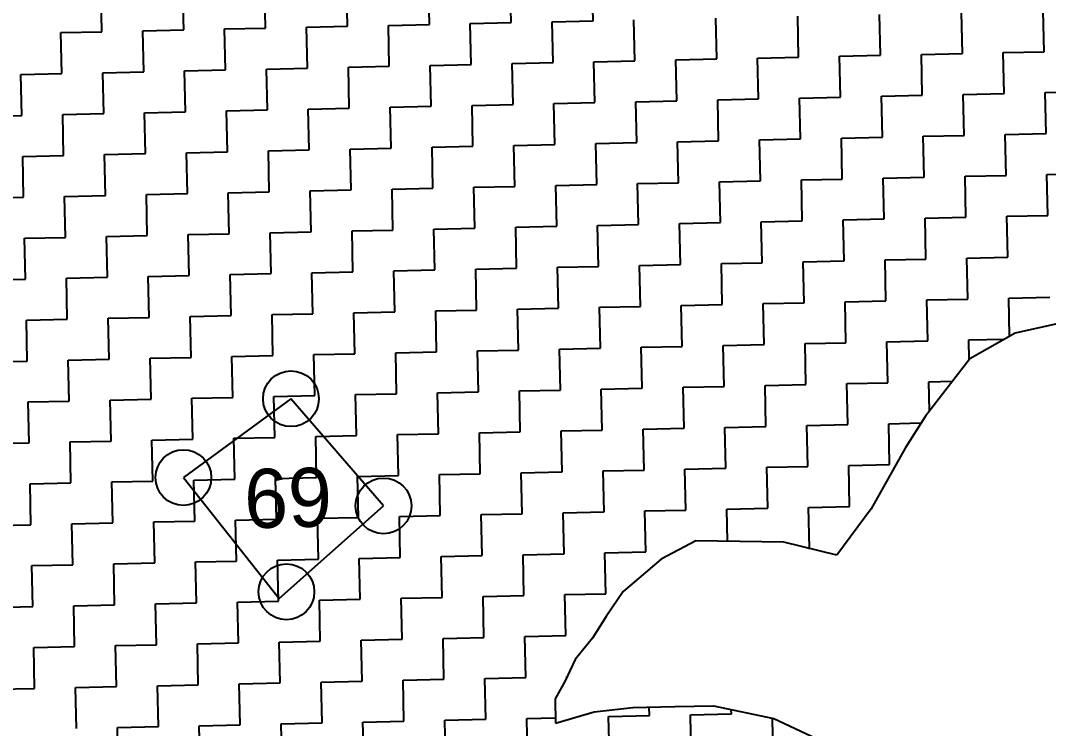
# Model space of a CAD drawing. Header units: metres. Extents: x 281463 to 283423, y 2096851 to 2099007.
# Drawn here: x 282534.9 to 282688.9, y 2098178 to 2098284.1 of the extents above; entities that cross this region are included whole.
import ezdxf
from ezdxf.enums import TextEntityAlignment as Align

# ---------------------------------------------------------------- set-up
doc = ezdxf.new("R2010")
doc.units = ezdxf.units.M
for name, color, linetype in [('POLY_HATCH', 12, 'Continuous'), ('POLY_PARCEL', 6, 'Continuous'), ('TEXT_PARCEL', 7, 'Continuous')]:
    doc.layers.add(name, color=color, linetype=linetype)
doc.styles.add('TEXT_MAP', font='')
doc.styles.get('TEXT_MAP').set_extended_font_data('Kruti Dev 050')

msp = doc.modelspace()

# ---------------------------------------------------------------- linework, layer by layer
for centre in [(282575.44, 2098227.39), (282559.32, 2098215.57), (282589.31, 2098211.33), (282574.76, 2098198.46)]:
    msp.add_circle(centre, 4.18)
at = {"layer": 'POLY_HATCH', "linetype": 'Continuous'}
for p, q in [((282620.7, 2098284.02), (282620.56, 2098290.15)), ((282547.11, 2098282.37), (282546.97, 2098288.51)), ((282559.37, 2098282.65), (282559.23, 2098288.78)), ((282571.64, 2098282.92), (282571.5, 2098289.06)), ((282583.9, 2098283.2), (282583.76, 2098289.33)), ((282596.17, 2098283.47), (282596.03, 2098289.6)), ((282608.43, 2098283.74), (282608.29, 2098289.88)), ((282688.29, 2098279.39), (282688.15, 2098285.53)), ((282614.56, 2098283.88), (282620.7, 2098284.02)), ((282614.7, 2098277.75), (282614.56, 2098283.88)), ((282626.97, 2098278.02), (282626.83, 2098284.16)), ((282639.23, 2098278.3), (282639.09, 2098284.43)), ((282651.5, 2098278.57), (282651.36, 2098284.7)), ((282663.76, 2098278.85), (282663.62, 2098284.98)), ((282676.03, 2098279.12), (282675.89, 2098285.25)), ((282540.97, 2098282.24), (282547.11, 2098282.37)), ((282553.24, 2098282.51), (282559.37, 2098282.65)), ((282553.38, 2098276.38), (282553.24, 2098282.51)), ((282565.5, 2098282.79), (282571.64, 2098282.92)), ((282565.64, 2098276.65), (282565.5, 2098282.79)), ((282577.77, 2098283.06), (282583.9, 2098283.2)), ((282577.91, 2098276.93), (282577.77, 2098283.06)), ((282590.03, 2098283.33), (282596.17, 2098283.47)), ((282590.17, 2098277.2), (282590.03, 2098283.33)), ((282602.3, 2098283.61), (282608.43, 2098283.74)), ((282602.44, 2098277.48), (282602.3, 2098283.61)), ((282541.11, 2098276.1), (282540.97, 2098282.24)), ((282682.16, 2098279.26), (282688.29, 2098279.39)), ((282682.3, 2098273.12), (282682.16, 2098279.26)), ((282608.57, 2098277.61), (282614.7, 2098277.75)), ((282620.83, 2098277.89), (282626.97, 2098278.02)), ((282620.97, 2098271.75), (282620.83, 2098277.89)), ((282633.1, 2098278.16), (282639.23, 2098278.3)), ((282633.24, 2098272.03), (282633.1, 2098278.16)), ((282645.36, 2098278.43), (282651.5, 2098278.57)), ((282645.5, 2098272.3), (282645.36, 2098278.43)), ((282657.63, 2098278.71), (282663.76, 2098278.85)), ((282657.77, 2098272.58), (282657.63, 2098278.71)), ((282669.89, 2098278.98), (282676.03, 2098279.12)), ((282670.03, 2098272.85), (282669.89, 2098278.98)), ((282547.24, 2098276.24), (282553.38, 2098276.38)), ((282547.38, 2098270.11), (282547.24, 2098276.24)), ((282559.51, 2098276.52), (282565.64, 2098276.65)), ((282559.65, 2098270.38), (282559.51, 2098276.52)), ((282571.77, 2098276.79), (282577.91, 2098276.93)), ((282571.91, 2098270.66), (282571.77, 2098276.79)), ((282584.04, 2098277.06), (282590.17, 2098277.2)), ((282584.18, 2098270.93), (282584.04, 2098277.06)), ((282596.3, 2098277.34), (282602.44, 2098277.48)), ((282596.44, 2098271.21), (282596.3, 2098277.34)), ((282608.71, 2098271.48), (282608.57, 2098277.61)), ((282534.98, 2098275.97), (282541.11, 2098276.1)), ((282535.11, 2098269.84), (282534.98, 2098275.97)), ((282676.16, 2098272.99), (282682.3, 2098273.12)), ((282688.43, 2098273.26), (282694.56, 2098273.4)), ((282688.57, 2098267.13), (282688.43, 2098273.26)), ((282614.84, 2098271.62), (282620.97, 2098271.75)), ((282614.97, 2098265.48), (282614.84, 2098271.62)), ((282627.1, 2098271.89), (282633.24, 2098272.03)), ((282627.24, 2098265.76), (282627.1, 2098271.89)), ((282639.37, 2098272.16), (282645.5, 2098272.3)), ((282639.51, 2098266.03), (282639.37, 2098272.16)), ((282651.63, 2098272.44), (282657.77, 2098272.58)), ((282651.77, 2098266.31), (282651.63, 2098272.44)), ((282663.9, 2098272.71), (282670.03, 2098272.85)), ((282664.04, 2098266.58), (282663.9, 2098272.71)), ((282676.3, 2098266.85), (282676.16, 2098272.99)), ((282541.25, 2098269.97), (282547.38, 2098270.11)), ((282553.51, 2098270.25), (282559.65, 2098270.38)), ((282553.65, 2098264.11), (282553.51, 2098270.25)), ((282565.78, 2098270.52), (282571.91, 2098270.66)), ((282565.91, 2098264.39), (282565.78, 2098270.52)), ((282578.04, 2098270.79), (282584.18, 2098270.93)), ((282578.18, 2098264.66), (282578.04, 2098270.79)), ((282590.31, 2098271.07), (282596.44, 2098271.21)), ((282590.44, 2098264.94), (282590.31, 2098271.07)), ((282602.57, 2098271.34), (282608.71, 2098271.48)), ((282602.71, 2098265.21), (282602.57, 2098271.34)), ((282528.98, 2098269.7), (282535.11, 2098269.84)), ((282541.38, 2098263.84), (282541.25, 2098269.97)), ((282682.43, 2098266.99), (282688.57, 2098267.13)), ((282682.57, 2098260.86), (282682.43, 2098266.99)), ((282608.84, 2098265.35), (282614.97, 2098265.48)), ((282621.11, 2098265.62), (282627.24, 2098265.76)), ((282621.24, 2098259.49), (282621.11, 2098265.62)), ((282633.37, 2098265.9), (282639.51, 2098266.03)), ((282633.51, 2098259.76), (282633.37, 2098265.9)), ((282645.64, 2098266.17), (282651.77, 2098266.31)), ((282645.77, 2098260.04), (282645.64, 2098266.17)), ((282657.9, 2098266.44), (282664.04, 2098266.58)), ((282658.04, 2098260.31), (282657.9, 2098266.44)), ((282670.17, 2098266.72), (282676.3, 2098266.85)), ((282670.3, 2098260.59), (282670.17, 2098266.72)), ((282547.52, 2098263.98), (282553.65, 2098264.11)), ((282547.65, 2098257.84), (282547.52, 2098263.98)), ((282559.78, 2098264.25), (282565.91, 2098264.39)), ((282559.92, 2098258.12), (282559.78, 2098264.25)), ((282572.05, 2098264.53), (282578.18, 2098264.66)), ((282572.18, 2098258.39), (282572.05, 2098264.53)), ((282584.31, 2098264.8), (282590.44, 2098264.94)), ((282584.45, 2098258.67), (282584.31, 2098264.8)), ((282596.58, 2098265.07), (282602.71, 2098265.21)), ((282596.71, 2098258.94), (282596.58, 2098265.07)), ((282608.98, 2098259.21), (282608.84, 2098265.35)), ((282535.25, 2098263.7), (282541.38, 2098263.84)), ((282535.39, 2098257.57), (282535.25, 2098263.7)), ((282676.44, 2098260.72), (282682.57, 2098260.86)), ((282688.7, 2098261), (282694.83, 2098261.13)), ((282688.84, 2098254.86), (282688.7, 2098261)), ((282615.11, 2098259.35), (282621.24, 2098259.49)), ((282615.25, 2098253.22), (282615.11, 2098259.35)), ((282627.38, 2098259.63), (282633.51, 2098259.76)), ((282627.51, 2098253.49), (282627.38, 2098259.63)), ((282639.64, 2098259.9), (282645.77, 2098260.04)), ((282639.78, 2098253.77), (282639.64, 2098259.9)), ((282651.91, 2098260.17), (282658.04, 2098260.31)), ((282652.04, 2098254.04), (282651.91, 2098260.17)), ((282664.17, 2098260.45), (282670.3, 2098260.59)), ((282664.31, 2098254.32), (282664.17, 2098260.45)), ((282676.57, 2098254.59), (282676.44, 2098260.72)), ((282541.52, 2098257.71), (282547.65, 2098257.84)), ((282541.66, 2098251.57), (282541.52, 2098257.71)), ((282553.79, 2098257.98), (282559.92, 2098258.12)), ((282553.92, 2098251.85), (282553.79, 2098257.98)), ((282566.05, 2098258.26), (282572.18, 2098258.39)), ((282566.19, 2098252.12), (282566.05, 2098258.26)), ((282578.32, 2098258.53), (282584.45, 2098258.67)), ((282578.45, 2098252.4), (282578.32, 2098258.53)), ((282590.58, 2098258.8), (282596.71, 2098258.94)), ((282590.72, 2098252.67), (282590.58, 2098258.8)), ((282602.85, 2098259.08), (282608.98, 2098259.21)), ((282602.98, 2098252.95), (282602.85, 2098259.08)), ((282529.26, 2098257.43), (282535.39, 2098257.57)), ((282682.71, 2098254.73), (282688.84, 2098254.86)), ((282682.84, 2098248.59), (282682.71, 2098254.73)), ((282609.12, 2098253.08), (282615.25, 2098253.22)), ((282609.25, 2098246.95), (282609.12, 2098253.08)), ((282621.38, 2098253.36), (282627.51, 2098253.49)), ((282621.52, 2098247.22), (282621.38, 2098253.36)), ((282633.65, 2098253.63), (282639.78, 2098253.77)), ((282633.78, 2098247.5), (282633.65, 2098253.63)), ((282645.91, 2098253.9), (282652.04, 2098254.04)), ((282646.05, 2098247.77), (282645.91, 2098253.9)), ((282658.18, 2098254.18), (282664.31, 2098254.32)), ((282658.31, 2098248.05), (282658.18, 2098254.18)), ((282670.44, 2098254.45), (282676.57, 2098254.59)), ((282670.58, 2098248.32), (282670.44, 2098254.45)), ((282535.53, 2098251.44), (282541.66, 2098251.57)), ((282547.79, 2098251.71), (282553.92, 2098251.85)), ((282547.93, 2098245.58), (282547.79, 2098251.71)), ((282560.06, 2098251.99), (282566.19, 2098252.12)), ((282560.19, 2098245.85), (282560.06, 2098251.99)), ((282572.32, 2098252.26), (282578.45, 2098252.4)), ((282572.46, 2098246.13), (282572.32, 2098252.26)), ((282584.59, 2098252.53), (282590.72, 2098252.67)), ((282584.72, 2098246.4), (282584.59, 2098252.53)), ((282596.85, 2098252.81), (282602.98, 2098252.95)), ((282596.99, 2098246.68), (282596.85, 2098252.81)), ((282535.66, 2098245.31), (282535.53, 2098251.44)), ((282676.71, 2098248.46), (282682.84, 2098248.59)), ((282676.85, 2098242.32), (282676.71, 2098248.46)), ((282603.12, 2098246.81), (282609.25, 2098246.95)), ((282615.39, 2098247.09), (282621.52, 2098247.22)), ((282615.52, 2098240.95), (282615.39, 2098247.09)), ((282627.65, 2098247.36), (282633.78, 2098247.5)), ((282627.79, 2098241.23), (282627.65, 2098247.36)), ((282639.92, 2098247.63), (282646.05, 2098247.77)), ((282640.05, 2098241.5), (282639.92, 2098247.63)), ((282652.18, 2098247.91), (282658.31, 2098248.05)), ((282652.32, 2098241.78), (282652.18, 2098247.91)), ((282664.45, 2098248.18), (282670.58, 2098248.32)), ((282664.58, 2098242.05), (282664.45, 2098248.18)), ((282541.8, 2098245.44), (282547.93, 2098245.58)), ((282541.93, 2098239.31), (282541.8, 2098245.44)), ((282554.06, 2098245.72), (282560.19, 2098245.85)), ((282554.2, 2098239.58), (282554.06, 2098245.72)), ((282566.33, 2098245.99), (282572.46, 2098246.13)), ((282566.46, 2098239.86), (282566.33, 2098245.99)), ((282578.59, 2098246.26), (282584.72, 2098246.4)), ((282578.73, 2098240.13), (282578.59, 2098246.26)), ((282590.86, 2098246.54), (282596.99, 2098246.68)), ((282590.99, 2098240.41), (282590.86, 2098246.54)), ((282603.26, 2098240.68), (282603.12, 2098246.81)), ((282529.53, 2098245.17), (282535.66, 2098245.31)), ((282670.72, 2098242.19), (282676.85, 2098242.32)), ((282682.98, 2098242.46), (282689.11, 2098242.6)), ((282683.11, 2098236.76), (282682.98, 2098242.46)), ((282609.39, 2098240.82), (282615.52, 2098240.95)), ((282609.53, 2098234.68), (282609.39, 2098240.82)), ((282621.66, 2098241.09), (282627.79, 2098241.23)), ((282621.79, 2098234.96), (282621.66, 2098241.09)), ((282633.92, 2098241.37), (282640.05, 2098241.5)), ((282634.06, 2098235.23), (282633.92, 2098241.37)), ((282646.19, 2098241.64), (282652.32, 2098241.78)), ((282646.32, 2098235.51), (282646.19, 2098241.64)), ((282658.45, 2098241.91), (282664.58, 2098242.05)), ((282658.59, 2098235.78), (282658.45, 2098241.91)), ((282670.85, 2098236.05), (282670.72, 2098242.19)), ((282535.8, 2098239.17), (282541.93, 2098239.31)), ((282548.07, 2098239.45), (282554.2, 2098239.58)), ((282548.2, 2098233.31), (282548.07, 2098239.45)), ((282560.33, 2098239.72), (282566.46, 2098239.86)), ((282560.47, 2098233.59), (282560.33, 2098239.72)), ((282572.6, 2098239.99), (282578.73, 2098240.13)), ((282572.73, 2098233.86), (282572.6, 2098239.99)), ((282584.86, 2098240.27), (282590.99, 2098240.41)), ((282585, 2098234.14), (282584.86, 2098240.27)), ((282597.13, 2098240.54), (282603.26, 2098240.68)), ((282597.26, 2098234.41), (282597.13, 2098240.54)), ((282535.94, 2098233.04), (282535.8, 2098239.17)), ((282676.99, 2098236.19), (282682.32, 2098236.31)), ((282677.05, 2098233.25), (282676.99, 2098236.19)), ((282603.39, 2098234.55), (282609.53, 2098234.68)), ((282615.66, 2098234.82), (282621.79, 2098234.96)), ((282615.8, 2098228.69), (282615.66, 2098234.82)), ((282627.93, 2098235.1), (282634.06, 2098235.23)), ((282628.06, 2098228.96), (282627.93, 2098235.1)), ((282640.19, 2098235.37), (282646.32, 2098235.51)), ((282640.33, 2098229.24), (282640.19, 2098235.37)), ((282652.46, 2098235.64), (282658.59, 2098235.78)), ((282652.59, 2098229.51), (282652.46, 2098235.64)), ((282664.72, 2098235.92), (282670.85, 2098236.05)), ((282664.86, 2098229.79), (282664.72, 2098235.92)), ((282542.07, 2098233.18), (282548.2, 2098233.31)), ((282542.21, 2098227.04), (282542.07, 2098233.18)), ((282554.33, 2098233.45), (282560.47, 2098233.59)), ((282554.47, 2098227.32), (282554.33, 2098233.45)), ((282566.6, 2098233.73), (282572.73, 2098233.86)), ((282566.74, 2098227.59), (282566.6, 2098233.73)), ((282578.86, 2098234), (282585, 2098234.14)), ((282579, 2098227.87), (282578.86, 2098234)), ((282591.13, 2098234.27), (282597.26, 2098234.41)), ((282591.27, 2098228.14), (282591.13, 2098234.27)), ((282603.53, 2098228.41), (282603.39, 2098234.55)), ((282529.8, 2098232.9), (282535.94, 2098233.04)), ((282670.99, 2098229.92), (282674.53, 2098230)), ((282609.66, 2098228.55), (282615.8, 2098228.69)), ((282609.8, 2098222.42), (282609.66, 2098228.55)), ((282621.93, 2098228.83), (282628.06, 2098228.96)), ((282622.07, 2098222.69), (282621.93, 2098228.83)), ((282634.19, 2098229.1), (282640.33, 2098229.24)), ((282634.33, 2098222.97), (282634.19, 2098229.1)), ((282646.46, 2098229.37), (282652.59, 2098229.51)), ((282646.6, 2098223.24), (282646.46, 2098229.37)), ((282658.72, 2098229.65), (282664.86, 2098229.79)), ((282658.86, 2098223.52), (282658.72, 2098229.65)), ((282671.09, 2098225.57), (282670.99, 2098229.92)), ((282536.07, 2098226.91), (282542.21, 2098227.04)), ((282536.21, 2098220.78), (282536.07, 2098226.91)), ((282548.34, 2098227.18), (282554.47, 2098227.32)), ((282548.48, 2098221.05), (282548.34, 2098227.18)), ((282560.6, 2098227.46), (282566.74, 2098227.59)), ((282560.74, 2098221.32), (282560.6, 2098227.46)), ((282572.87, 2098227.73), (282579, 2098227.87)), ((282573.01, 2098221.6), (282572.87, 2098227.73)), ((282585.13, 2098228), (282591.27, 2098228.14)), ((282585.27, 2098221.87), (282585.13, 2098228)), ((282597.4, 2098228.28), (282603.53, 2098228.41)), ((282597.54, 2098222.15), (282597.4, 2098228.28)), ((282603.67, 2098222.28), (282609.8, 2098222.42)), ((282603.81, 2098216.15), (282603.67, 2098222.28)), ((282615.93, 2098222.56), (282622.07, 2098222.69)), ((282616.07, 2098216.42), (282615.93, 2098222.56)), ((282628.2, 2098222.83), (282634.33, 2098222.97)), ((282628.34, 2098216.7), (282628.2, 2098222.83)), ((282640.46, 2098223.1), (282646.6, 2098223.24)), ((282640.6, 2098216.97), (282640.46, 2098223.1)), ((282652.73, 2098223.38), (282658.86, 2098223.52)), ((282652.87, 2098217.25), (282652.73, 2098223.38)), ((282664.99, 2098223.65), (282669.83, 2098223.76)), ((282665.13, 2098217.52), (282664.99, 2098223.65)), ((282530.08, 2098220.64), (282536.21, 2098220.78)), ((282542.34, 2098220.91), (282548.48, 2098221.05)), ((282542.48, 2098214.78), (282542.34, 2098220.91)), ((282554.61, 2098221.19), (282560.74, 2098221.32)), ((282554.75, 2098215.05), (282554.61, 2098221.19)), ((282566.87, 2098221.46), (282573.01, 2098221.6)), ((282567.01, 2098215.33), (282566.87, 2098221.46)), ((282579.14, 2098221.73), (282585.27, 2098221.87)), ((282579.28, 2098215.6), (282579.14, 2098221.73)), ((282591.4, 2098222.01), (282597.54, 2098222.15)), ((282591.54, 2098215.88), (282591.4, 2098222.01)), ((282597.67, 2098216.01), (282603.81, 2098216.15)), ((282609.94, 2098216.29), (282616.07, 2098216.42)), ((282610.08, 2098210.15), (282609.94, 2098216.29)), ((282622.2, 2098216.56), (282628.34, 2098216.7)), ((282622.34, 2098210.43), (282622.2, 2098216.56)), ((282634.47, 2098216.84), (282640.6, 2098216.97)), ((282634.61, 2098210.7), (282634.47, 2098216.84)), ((282646.73, 2098217.11), (282652.87, 2098217.25)), ((282646.87, 2098210.98), (282646.73, 2098217.11)), ((282659, 2098217.38), (282665.13, 2098217.52)), ((282659.14, 2098211.25), (282659, 2098217.38)), ((282536.35, 2098214.64), (282542.48, 2098214.78)), ((282536.49, 2098208.51), (282536.35, 2098214.64)), ((282548.61, 2098214.92), (282554.75, 2098215.05)), ((282548.75, 2098208.78), (282548.61, 2098214.92)), ((282560.88, 2098215.19), (282567.01, 2098215.33)), ((282561.02, 2098209.06), (282560.88, 2098215.19)), ((282573.14, 2098215.46), (282579.28, 2098215.6)), ((282573.28, 2098209.33), (282573.14, 2098215.46)), ((282585.41, 2098215.74), (282591.54, 2098215.88)), ((282585.55, 2098209.61), (282585.41, 2098215.74)), ((282597.81, 2098209.88), (282597.67, 2098216.01)), ((282603.94, 2098210.02), (282610.08, 2098210.15)), ((282604.08, 2098203.88), (282603.94, 2098210.02)), ((282616.21, 2098210.29), (282622.34, 2098210.43)), ((282616.35, 2098204.16), (282616.21, 2098210.29)), ((282628.47, 2098210.57), (282634.61, 2098210.7)), ((282628.61, 2098204.43), (282628.47, 2098210.57)), ((282640.74, 2098210.84), (282646.87, 2098210.98)), ((282640.85, 2098206.02), (282640.74, 2098210.84)), ((282653, 2098211.11), (282659.14, 2098211.25)), ((282653.14, 2098204.98), (282653, 2098211.11)), ((282530.35, 2098208.37), (282536.49, 2098208.51)), ((282542.62, 2098208.65), (282548.75, 2098208.78)), ((282542.75, 2098202.51), (282542.62, 2098208.65)), ((282554.88, 2098208.92), (282561.02, 2098209.06)), ((282555.02, 2098202.79), (282554.88, 2098208.92)), ((282567.15, 2098209.2), (282573.28, 2098209.33)), ((282567.28, 2098203.06), (282567.15, 2098209.2)), ((282579.41, 2098209.47), (282585.55, 2098209.61)), ((282579.55, 2098203.34), (282579.41, 2098209.47)), ((282591.68, 2098209.74), (282597.81, 2098209.88)), ((282591.82, 2098203.61), (282591.68, 2098209.74)), ((282597.95, 2098203.75), (282604.08, 2098203.88)), ((282610.21, 2098204.02), (282616.35, 2098204.16)), ((282610.35, 2098197.89), (282610.21, 2098204.02)), ((282622.48, 2098204.3), (282628.61, 2098204.43)), ((282622.61, 2098198.16), (282622.48, 2098204.3)), ((282652.99, 2098204.98), (282653.14, 2098204.98)), ((282536.62, 2098202.38), (282542.75, 2098202.51)), ((282536.76, 2098196.24), (282536.62, 2098202.38)), ((282548.89, 2098202.65), (282555.02, 2098202.79)), ((282549.02, 2098196.52), (282548.89, 2098202.65)), ((282561.15, 2098202.93), (282567.28, 2098203.06)), ((282561.29, 2098196.79), (282561.15, 2098202.93)), ((282573.42, 2098203.2), (282579.55, 2098203.34)), ((282573.55, 2098197.07), (282573.42, 2098203.2)), ((282585.68, 2098203.47), (282591.82, 2098203.61)), ((282585.82, 2098197.34), (282585.68, 2098203.47)), ((282598.08, 2098197.62), (282597.95, 2098203.75)), ((282604.22, 2098197.75), (282610.35, 2098197.89)), ((282604.35, 2098191.62), (282604.22, 2098197.75)), ((282616.48, 2098198.03), (282622.61, 2098198.16)), ((282616.62, 2098191.89), (282616.48, 2098198.03)), ((282530.63, 2098196.11), (282536.76, 2098196.24)), ((282542.89, 2098196.38), (282549.02, 2098196.52)), ((282543.03, 2098190.25), (282542.89, 2098196.38)), ((282555.16, 2098196.66), (282561.29, 2098196.79)), ((282555.29, 2098190.52), (282555.16, 2098196.66)), ((282567.42, 2098196.93), (282573.55, 2098197.07)), ((282567.56, 2098190.8), (282567.42, 2098196.93)), ((282579.69, 2098197.2), (282585.82, 2098197.34)), ((282579.82, 2098191.07), (282579.69, 2098197.2)), ((282591.95, 2098197.48), (282598.08, 2098197.62)), ((282592.09, 2098191.35), (282591.95, 2098197.48)), ((282598.22, 2098191.48), (282604.35, 2098191.62)), ((282598.36, 2098185.35), (282598.22, 2098191.48)), ((282610.49, 2098191.76), (282616.62, 2098191.89)), ((282610.62, 2098185.62), (282610.49, 2098191.76)), ((282536.9, 2098190.11), (282543.03, 2098190.25)), ((282537.03, 2098183.98), (282536.9, 2098190.11)), ((282549.16, 2098190.39), (282555.29, 2098190.52)), ((282549.3, 2098184.25), (282549.16, 2098190.39)), ((282561.43, 2098190.66), (282567.56, 2098190.8)), ((282561.56, 2098184.53), (282561.43, 2098190.66)), ((282573.69, 2098190.93), (282579.82, 2098191.07)), ((282573.83, 2098184.8), (282573.69, 2098190.93)), ((282585.96, 2098191.21), (282592.09, 2098191.35)), ((282586.09, 2098185.08), (282585.96, 2098191.21)), ((282592.23, 2098185.21), (282598.36, 2098185.35)), ((282604.49, 2098185.49), (282610.62, 2098185.62)), ((282604.63, 2098179.35), (282604.49, 2098185.49)), ((282616.76, 2098185.76), (282616.83, 2098185.76)), ((282616.76, 2098185.61), (282616.76, 2098185.76)), ((282530.9, 2098183.84), (282537.03, 2098183.98)), ((282543.17, 2098184.12), (282549.3, 2098184.25)), ((282543.3, 2098177.98), (282543.17, 2098184.12)), ((282555.43, 2098184.39), (282561.56, 2098184.53)), ((282555.57, 2098178.26), (282555.43, 2098184.39)), ((282567.7, 2098184.67), (282573.83, 2098184.8)), ((282567.83, 2098178.53), (282567.7, 2098184.67)), ((282579.96, 2098184.94), (282586.09, 2098185.08)), ((282580.1, 2098178.81), (282579.96, 2098184.94)), ((282592.36, 2098179.08), (282592.23, 2098185.21)), ((282629.16, 2098179.9), (282629.13, 2098181.18)), ((282641.42, 2098180.18), (282641.41, 2098180.83)), ((282598.5, 2098179.22), (282604.63, 2098179.35)), ((282598.63, 2098173.09), (282598.5, 2098179.22)), ((282610.76, 2098179.49), (282615.07, 2098179.59)), ((282610.9, 2098173.36), (282610.76, 2098179.49)), ((282623.03, 2098179.77), (282629.16, 2098179.9)), ((282623.16, 2098173.63), (282623.03, 2098179.77)), ((282635.29, 2098180.04), (282641.42, 2098180.18)), ((282635.43, 2098173.91), (282635.29, 2098180.04)), ((282647.69, 2098174.18), (282647.57, 2098179.53)), ((282549.44, 2098178.12), (282555.57, 2098178.26)), ((282549.57, 2098171.99), (282549.44, 2098178.12)), ((282561.7, 2098178.4), (282567.83, 2098178.53)), ((282561.84, 2098172.26), (282561.7, 2098178.4)), ((282573.97, 2098178.67), (282580.1, 2098178.81)), ((282574.1, 2098172.54), (282573.97, 2098178.67)), ((282586.23, 2098178.94), (282592.36, 2098179.08)), ((282586.37, 2098172.81), (282586.23, 2098178.94))]:
    msp.add_line(p, q, dxfattribs=at)
at = {"layer": 'POLY_HATCH'}
for p, q in [((282691.8, 2098238.98), (282683.93, 2098237.22)), ((282683.93, 2098237.22), (282677.16, 2098233.38)), ((282677.16, 2098233.38), (282670.49, 2098224.8)), ((282670.49, 2098224.8), (282667.44, 2098219.99)), ((282667.44, 2098219.99), (282662.36, 2098210.91)), ((282662.36, 2098210.91), (282657.24, 2098203.95)), ((282636.1, 2098206.11), (282630.89, 2098203.36)), ((282649.29, 2098205.88), (282636.1, 2098206.11)), ((282657.24, 2098203.95), (282649.29, 2098205.88)), ((282630.89, 2098203.36), (282625.19, 2098198.49)), ((282625.19, 2098198.49), (282622.64, 2098194.74)), ((282622.64, 2098194.74), (282620.6, 2098191.53)), ((282620.6, 2098191.53), (282618.04, 2098188.31)), ((282618.04, 2098188.31), (282616.53, 2098185.11)), ((282616.53, 2098185.11), (282615, 2098182.44)), ((282615, 2098182.44), (282615.09, 2098178.76)), ((282620.85, 2098180.47), (282626.64, 2098181.12)), ((282626.64, 2098181.12), (282632.96, 2098181.26)), ((282632.96, 2098181.26), (282638.76, 2098181.39)), ((282638.76, 2098181.39), (282647.77, 2098179.49)), ((282615.09, 2098178.76), (282620.85, 2098180.47)), ((282647.77, 2098179.49), (282654.17, 2098176.47))]:
    msp.add_line(p, q, dxfattribs=at)
at = {"layer": 'POLY_PARCEL'}
for p, q in [((282575.44, 2098227.39), (282559.32, 2098215.57)), ((282589.31, 2098211.33), (282575.44, 2098227.39)), ((282559.32, 2098215.57), (282573.65, 2098197.47)), ((282573.65, 2098197.47), (282589.31, 2098211.33))]:
    msp.add_line(p, q, dxfattribs=at)

# ---------------------------------------------------------------- texts
at = {"layer": 'TEXT_PARCEL', "style": 'TEXT_MAP'}
msp.add_text('69', height=8.833, rotation=1.2801, dxfattribs=at).set_placement((282574.99, 2098212.54), align=Align.MIDDLE)

doc.saveas('drawing.dxf')
